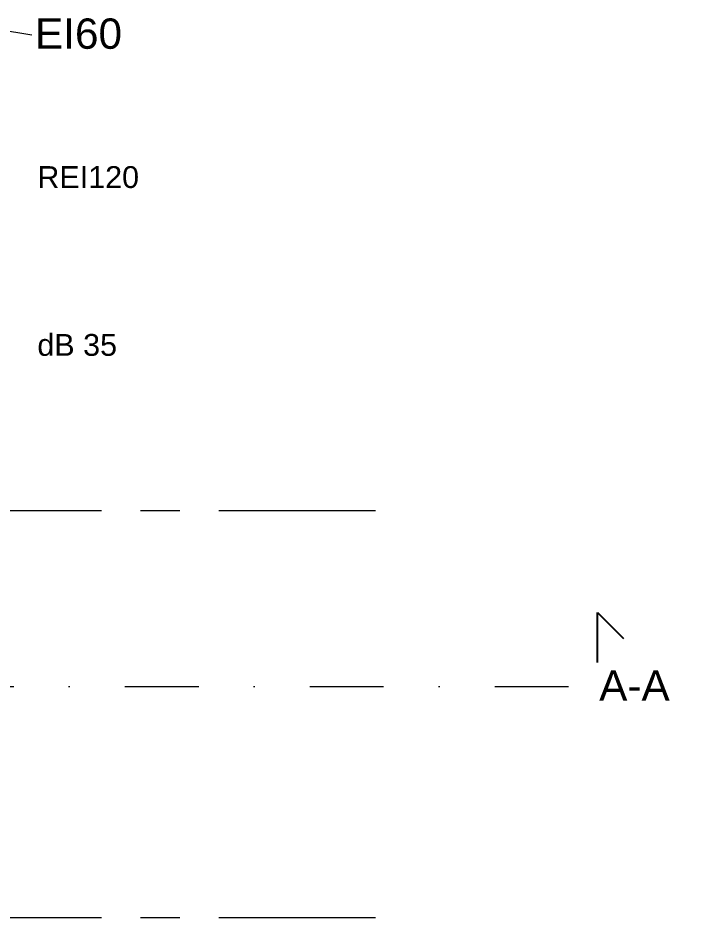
# Model space of a CAD drawing. Header units: millimetres. Extents: x -46592 to 140440, y -36427 to 76663.
# Drawn here: x 47684 to 50384, y 45756 to 49403 of the extents above; entities that cross this region are included whole.
import ezdxf

# ---------------------------------------------------------------- set-up
doc = ezdxf.new("R2010")
doc.units = ezdxf.units.MM
doc.linetypes.add('Grid Line', pattern=[1111.25, 635, -158.75, 158.75, -158.75])
doc.linetypes.add('Pistekatko 6_4_5_mm', pattern=[750, 300, -225, 0, -225])
for name, color, linetype, lineweight in [('AR-A_MERKINNÄT_TXT', 8, 'Continuous', 9), ('AR-J_LEIKKMERK', 6, 'Continuous', 9), ('AR-J_LEIKKMERK-1', 6, 'Continuous', 25), ('AR-J_LEIKKMERK-2', 6, 'Pistekatko 6_4_5_mm', 9), ('AR-V_ARKKIT_TXT-1', 7, 'Continuous', 9), ('AR-Y_MODVIIVA-1', 8, 'Grid Line', 9)]:
    doc.layers.add(name, color=color, linetype=linetype, lineweight=lineweight)
doc.styles.add('Arial_3', font='arial.ttf', dxfattribs={"height": 122.941617})
doc.styles.add('Arial_5', font='arial.ttf', dxfattribs={"height": 88.517964})

# ---------------------------------------------------------------- blocks, each defined once
blk = doc.blocks.new('Section - Leikkaus 1_50-1546395-04 2_ krs')
at = {"layer": 'AR-J_LEIKKMERK-1'}
for p, q in [((0, 6), (-2.121, 3.879)), ((0, 0), (0, 6))]:
    blk.add_line(p, q, dxfattribs=at)

msp = doc.modelspace()

# ---------------------------------------------------------------- linework, layer by layer
at = {"layer": 'AR-A_MERKINNÄT_TXT'}
msp.add_line((47374, 49396), (47739.1, 49334.5), dxfattribs=at)
at = {"layer": 'AR-Y_MODVIIVA-1'}
for p, q in [((49133.2, 47406), (29793.3, 47406)), ((49133.2, 45756), (29793.3, 45756))]:
    msp.add_line(p, q, dxfattribs=at)

# ---------------------------------------------------------------- block references
at = {"layer": 'AR-J_LEIKKMERK', "extrusion": (0, 0, -1), "xscale": 49.99999999999998, "yscale": 49.99999999999998, "zscale": 49.99999999999998}
msp.add_blockref('Section - Leikkaus 1_50-1546395-04 2_ krs', (-50033, 46694.4), dxfattribs=at)

# ---------------------------------------------------------------- texts
at = {"layer": 'AR-A_MERKINNÄT_TXT', "insert": (47752.3, 49400.8), "char_height": 122.94, "width": 421.5, "attachment_point": 1, "line_spacing_factor": 0.938532, "style": 'Arial_3'}
msp.add_mtext('EI60', dxfattribs=at)
at = {"layer": 'AR-V_ARKKIT_TXT-1', "char_height": 88.52, "attachment_point": 1, "line_spacing_factor": 0.938532, "style": 'Arial_5'}
for s, insert, width in [('REI120', (47762.1, 48802.3), 491.381), ('dB 35', (47762.1, 48122.3), 385.545)]:
    msp.add_mtext(s, dxfattribs=dict(at, insert=insert, width=width))

# ---------------------------------------------------------------- next in the draw order: texts
at = {"layer": 'AR-J_LEIKKMERK', "insert": (50183.3, 46759.2), "char_height": 122.94, "width": 340.5, "attachment_point": 2, "line_spacing_factor": 0.938532, "style": 'Arial_3', "bg_fill": 3, "box_fill_scale": 1.25, "bg_fill_color": 0, "bg_fill_transparency": 0}
msp.add_mtext('A-A', dxfattribs=at)

# ---------------------------------------------------------------- next in the draw order: linework, layer by layer
at = {"layer": 'AR-J_LEIKKMERK-2'}
msp.add_line((27113.5, 46694.4), (50033, 46694.4), dxfattribs=at)

doc.saveas('drawing.dxf')
